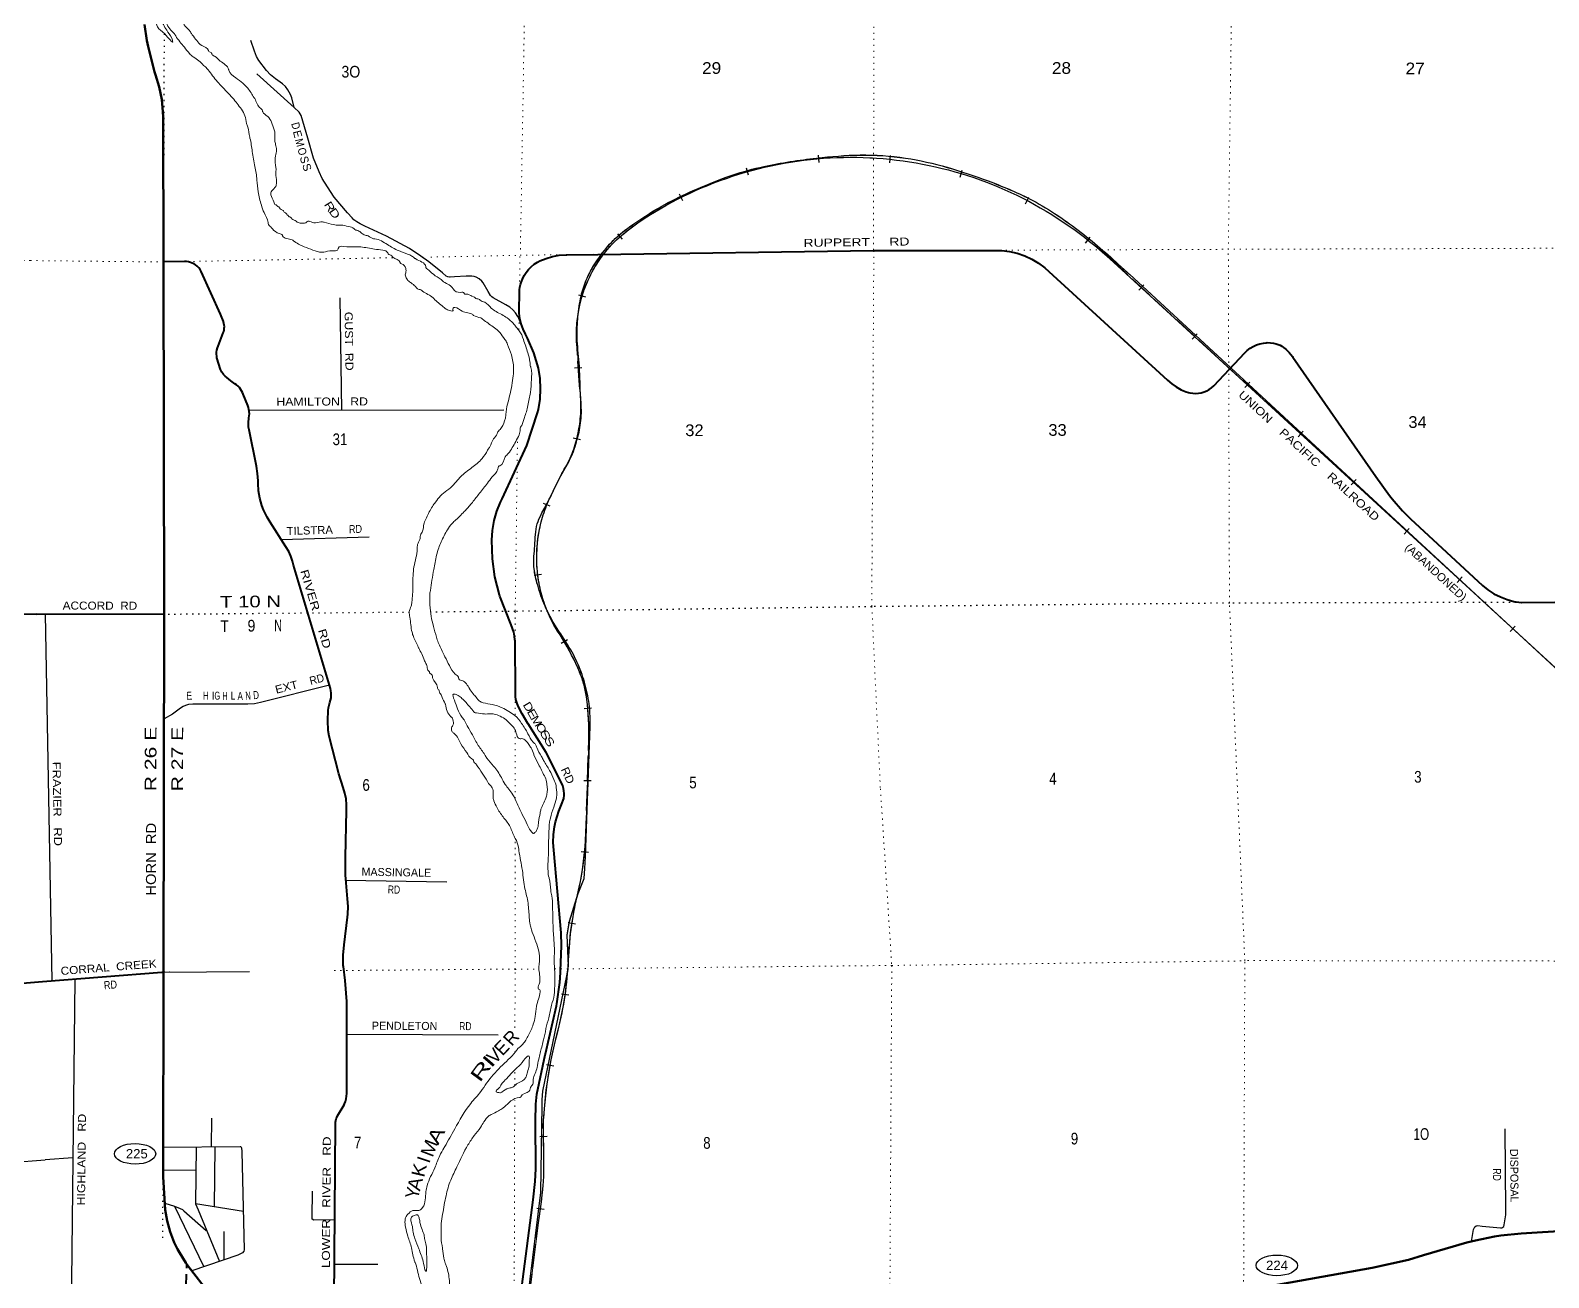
# Model space of a CAD drawing. Header units: feet. Extents: x 245918 to 509309, y -547785 to -360805.
# Drawn here: x 380087 to 402847, y -445756 to -427064 of the extents above; entities that cross this region are included whole.
import ezdxf
from ezdxf.enums import TextEntityAlignment as Align

# ---------------------------------------------------------------- set-up
doc = ezdxf.new("R2010")
doc.units = ezdxf.units.FT
doc.header["$LTSCALE"] = 60
for name, pattern in [('DOTTED', [1.5, 0.3, -1.2]), ('LONG_DASHED', [7.5, 6, -1.5]), ('MEDIUM_DASHED', [4.5, 3, -1.5])]:
    doc.linetypes.add(name, pattern=pattern)
for name, color, linetype, lineweight in [('17', 7, 'Continuous', 25), ('23', 7, 'Continuous', 70), ('26', 7, 'Continuous', 40), ('27', 7, 'Continuous', 13), ('29', 7, 'Continuous', 25), ('34', 7, 'Continuous', 25), ('39', 7, 'Continuous', 13), ('53', 7, 'DOTTED', 40), ('6', 7, 'DOTTED', 25), ('63', 7, 'Continuous', 25), ('7', 7, 'DOTTED', 13)]:
    doc.layers.add(name, color=color, linetype=linetype, lineweight=lineweight)
doc.layers.add('30', color=7, linetype='Continuous')
doc.layers.add('41', color=7, linetype='Continuous')

msp = doc.modelspace()

# ---------------------------------------------------------------- linework, layer by layer
at = {"layer": '17'}
for centre in [(381656.49, -443900.66), (398772.22, -445572.91)]:
    msp.add_ellipse(centre, major_axis=(-309.24, 1), ratio=0.500121, dxfattribs=at)
at = {"layer": '23'}
for points in [[(382081.78, -430535.43), (382076.68, -428357.62), (382075, -428287.56), (382056.84, -428098.26), (382019, -427911.9), (381961.88, -427730.52), (381947.63, -427685.54), (381851.34, -427305.52), (381831.62, -427214.5), (381797.77, -426975.62)], [(382084.31, -441176.5), (382084.35, -441150.27), (382092.14, -435817.96), (382081.78, -430535.43)], [(383101.94, -446422.35), (382453.06, -445585.68), (382416.27, -445534.27), (382321.21, -445380.29), (382305.81, -445355.34), (382293.16, -445330.29), (382241.96, -445228.94), (382180.22, -445070.59), (382135.37, -444906.65), (382107.9, -444738.93), (382076.42, -444245.95), (382084.25, -441200.27), (382084.31, -441176.5)], [(398024.47, -446000.59), (400202.27, -445609.61), (400744.24, -445490.38), (400973.15, -445421.71), (401620.25, -445229.74), (401748.22, -445199.69), (402033.36, -445138.61), (402131.26, -445123.04), (402435.9, -445092.27), (403158.16, -445049.04)]]:
    msp.add_lwpolyline(points, dxfattribs=at)
at = {"layer": '26'}
msp.add_line((382092.14, -435817.96), (380175.56, -435813.79), dxfattribs=at)
for points in [[(387539.23, -431678.7), (387508.99, -431619.08), (387473, -431543.16), (387445.13, -431463.89), (387425.71, -431382.15), (387415.42, -431304.84), (387419.97, -430952.5), (387424.81, -430912.84), (387433.77, -430873.9), (387443.55, -430844.33), (387463.69, -430790.79), (387489.32, -430739.65), (387520.15, -430691.47), (387555.85, -430646.78), (387596.02, -430606.07), (387640.23, -430569.77), (387687.99, -430538.3), (387722.58, -430519.66), (387817.12, -430481.32), (387915.16, -430453.06), (388015.6, -430435.21), (388117.37, -430427.96), (388126.91, -430427.83), (388595.33, -430421.44), (392728.03, -430365.09), (394541.08, -430362.38), (394647.89, -430364.61), (394765.18, -430378.81), (394880.35, -430405.21), (394992.13, -430443.49), (395099.29, -430493.25), (395200.66, -430553.94), (395295.14, -430624.9), (397133.45, -432305.42), (397196.44, -432360.33), (397264.82, -432408.37), (397337.85, -432448.99), (397414.72, -432481.75), (397445.55, -432492.32), (397468.19, -432497.32), (397510.87, -432503.2), (397553.93, -432504.59), (397596.9, -432501.47), (397639.31, -432493.88), (397680.69, -432481.9), (397720.6, -432465.65), (397758.59, -432445.32), (397794.24, -432421.14), (397827.17, -432393.36), (398290.27, -431896.95), (398329.73, -431860.64), (398372.76, -431828.65), (398418.9, -431801.34), (398467.65, -431779), (398518.46, -431761.88), (398570.78, -431750.17), (398612.74, -431744.83), (398629.65, -431744.03), (398675.1, -431745.14), (398720.19, -431751), (398764.42, -431761.54), (398807.3, -431776.65), (398823.38, -431784.28), (398848.35, -431796.13), (398873.38, -431815.92), (398906.1, -431841.78), (398958.73, -431893.19), (399005.7, -431949.82), (399013.01, -431959.82), (400257.24, -433748.45), (400461.95, -434034.24), (400479.9, -434059.29), (400501.06, -434084.24), (400654.97, -434265.67), (400774.09, -434384.1), (401853.61, -435381.62), (401937.14, -435448.92), (402027.26, -435507.13), (402122.96, -435555.6), (402223.2, -435593.8), (402326.89, -435621.31), (402432.89, -435637.83), (402438.86, -435638.43), (403439.97, -435628.11)], [(383370.89, -432809.45), (383369.19, -432777.62), (383364.17, -432746.14), (383355.89, -432715.36), (383344.44, -432685.62), (383276.41, -432516.44), (383266.34, -432491.39), (383254.07, -432466.44), (383253.1, -432464.47), (383237.67, -432440.08), (383219.78, -432417.44), (383199.62, -432396.79), (383177.41, -432378.37), (383153.4, -432362.37), (383091.22, -432318.3), (383030.54, -432266.74), (383005.59, -432245.55), (382981.4, -432220.5), (382971.86, -432208.88), (382958.67, -432188.86), (382947.65, -432167.58), (382938.91, -432145.26), (382883.05, -431970.24), (382879.79, -431948.42), (382877.94, -431916.99), (382879.37, -431885.54), (382884.09, -431854.41), (382892.04, -431823.94), (382903.13, -431794.48), (382977.4, -431597.93), (382985.54, -431575.43), (382991.28, -431552.21), (382994.56, -431528.51), (382995.35, -431504.6), (382993.64, -431480.74), (382989.44, -431457.19), (382982.8, -431434.21), (382980.16, -431426.99), (382938.63, -431318.23), (382648.68, -430678.87), (382631.78, -430650.44), (382611.39, -430623), (382611.25, -430622.85), (382588.21, -430597.82), (382563.24, -430579.04), (382541.18, -430565.22), (382513.94, -430551.9), (382485.46, -430541.5), (382456.04, -430534.14), (382426.01, -430529.89), (382395.71, -430528.8), (382081.78, -430535.43)], [(387269.11, -447311.79), (387621.75, -444588.04), (387655.52, -444317.67), (387662.24, -444124), (387659.06, -443412.07), (387664.91, -443154.02), (387680.17, -443008.74), (387804.83, -442415.81), (387808.01, -442403.9), (387972.65, -441684.81), (387978.62, -441654.44), (388022.89, -441333.22), (388026.34, -441308.21), (388027.44, -441283.22), (388049.52, -440782.56), (388044.11, -440587.31), (387933.25, -439350.08), (387924.25, -439233.85), (387927.44, -439117.32), (387942.8, -439001.76), (387960.19, -438924.08), (388010.68, -438764.98), (388030.52, -438715.97), (388040.69, -438690.87), (388049.78, -438665.97), (388082.68, -438575.84), (388086.13, -438564.41), (388088.89, -438538.13), (388089.51, -438499.98), (388086.13, -438461.96), (388078.8, -438424.51), (388067.6, -438388.03), (388052.64, -438352.93), (387820.29, -437887.65), (387547.23, -437458.55), (387542.86, -437451.92), (387458.93, -437308), (387406.63, -437203.11), (387394.21, -437178.2), (387384.64, -437153.11), (387378.06, -437135.85), (387366.44, -437092.14), (387359.46, -437047.46), (387357.19, -437002.29), (387357.55, -436985.49), (387352.15, -436207.74), (387351.84, -436199.9), (387346.03, -436141.46), (387334.15, -436083.95), (387316.32, -436027.99), (387292.74, -435974.21), (387123.49, -435545.53), (387117.32, -435525.43), (387051.05, -435256.2), (387013.27, -434981.51), (387004.42, -434704.39), (387014.71, -434557.21), (387040.32, -434411.91), (387080.98, -434270.09), (387136.24, -434133.29), (387159.18, -434086.38), (387528.73, -433283.48), (387691.39, -432795.11), (387702.59, -432746.45), (387727.01, -432592.29), (387735.19, -432436.43), (387727.03, -432280.56), (387702.62, -432126.41), (387632.65, -431898.27), (387539.23, -431678.7)], [(384640.75, -446102.55), (384661.98, -443447.97), (384661.98, -443447.79), (384663.05, -443423.73), (384666.64, -443399.92), (384672.69, -443376.61), (384681.14, -443354.07), (384691.91, -443332.53), (384790.3, -443164.75), (384795.95, -443152.85), (384810.45, -443115.86), (384821, -443077.56), (384827.49, -443038.36), (384829.84, -442998.71), (384829.08, -441615.8), (384804.53, -441302), (384779.42, -441090.85), (384778.36, -441076.61), (384775.72, -440923.52), (384789.09, -440771), (384842.79, -440354.84), (384847.77, -440306.93), (384851.12, -440192.16), (384842.45, -440077.67), (384816.29, -439779.97), (384812.27, -439724.39), (384809.83, -439453.11), (384825.93, -438754.58), (384827.16, -438671.56), (384819.48, -438582.73), (384802.55, -438495.19), (384776.56, -438409.9), (384709.47, -438208.33), (384565.03, -437642.44), (384552.65, -437554.42), (384544.23, -437404.76), (384551.49, -437255.04), (384555.64, -437216.01), (384564.31, -437174.71), (384577.25, -437134.54), (384587.6, -437100.64), (384594.38, -437065.73), (384597.47, -437030.31), (384596.84, -436994.77), (384592.5, -436959.48), (384584.49, -436924.84), (384032.62, -435078.21), (384018.9, -435021.35), (383993.02, -434945.08), (383959.3, -434871.94), (383918.13, -434802.72), (383682.99, -434435.85), (383634.34, -434357.83), (383579.56, -434248.87), (383554.85, -434182.34), (383525.18, -434075.08), (383506.88, -433965.3), (383500.16, -433854.21), (383500.42, -433816.43), (383493.42, -433705.79), (383474.89, -433596.49), (383365.13, -433050.98), (383357.82, -433011.85), (383354.42, -432970.59), (383355.36, -432929.21), (383360.62, -432888.16), (383364.3, -432872.77), (383369.25, -432841.28), (383370.89, -432809.45)], [(376785.57, -435803.44), (380175.56, -435813.79)], [(380266.45, -441319.6), (382055.34, -441177.26), (382084.31, -441176.5)], [(370949.38, -443985.53), (370949.31, -443980.44), (370951.88, -443952.26), (370957.39, -443924.5), (370965.76, -443897.48), (370976.92, -443871.48), (371899.39, -442059.7), (371945.05, -441991.32), (371998.93, -441926.33), (372059.3, -441867.33), (372125.5, -441814.97), (372196.82, -441769.81), (372272.47, -441732.35), (372351.62, -441703.01), (372433.4, -441682.1), (372516.92, -441669.86), (372601.26, -441666.41), (376767.95, -441605.47), (380266.45, -441319.6)]]:
    msp.add_lwpolyline(points, dxfattribs=at)
at = {"layer": '29'}
for p, q in [((384043.91, -428219.98), (383482.87, -427714.76)), ((384724.32, -431072.55), (384751.23, -432755.68)), ((383372.47, -432758.41), (387183.09, -432750.86)), ((385167.52, -434659.5), (383852.78, -434700.76)), ((380307.89, -435814.08), (380409.9, -441308.19)), ((384812.93, -439798.25), (386328.4, -439822.91)), ((380752.51, -441280.92), (380695.73, -446546.79)), ((382084.31, -441176.5), (383370.97, -441166.71)), ((384829.35, -442108.13), (387100.26, -442119.77)), ((382802.07, -443364.88), (382796.88, -443793.6)), ((382850.89, -443793.08), (382842.66, -444694.25)), ((380723.61, -443961.46), (380310.5, -443988.41)), ((382076.69, -444141.98), (382570.26, -444147.7)), ((382101.64, -444640.89), (382245.49, -444686.4)), ((382245.49, -444686.4), (382686.8, -445595.25)), ((383279.73, -444762.48), (382564.84, -444650.87)), ((382987.64, -445066.34), (382986.39, -445493.39)), ((384645.13, -445555.18), (385297.29, -445556.58))]:
    msp.add_line(p, q, dxfattribs=at)
for points in [[(384043.91, -428219.98), (384004.17, -428074.95), (383985.46, -428023.49), (383948.06, -427953.33), (383909.49, -427906.54), (383866.24, -427864.45), (383761.05, -427791.94), (383685.07, -427728.78), (383625.46, -427667.98), (383510.91, -427515.95), (383478.17, -427457.47), (383445.46, -427377.95), (383391.69, -427214.23)], [(387443.87, -431468.95), (387410.18, -431384.52), (387396.15, -431354.11), (387361.09, -431297.98), (387321.36, -431251.21), (387272.26, -431210.27), (387213.82, -431176.36), (387026.81, -431073.45), (387005.76, -431058.24), (386985.89, -431036.02), (386947.33, -430979.89), (386872.52, -430845.4), (386853.82, -430820.85), (386814.07, -430789.26), (386769.66, -430764.71), (386739.27, -430754.18), (386705.38, -430748.33), (386620.05, -430746), (386447.06, -430760.03), (386381.6, -430764.7), (386367.58, -430764.7), (386344.2, -430760.03), (386318.49, -430745.99), (386264.72, -430699.22), (386059, -430530.82), (385942.12, -430446.61), (385769.13, -430334.35), (385423.15, -430147.24), (385100.55, -429997.55), (385032.75, -429962.45), (384978.99, -429932.04), (384936.91, -429901.64), (384911.19, -429875.91), (384838.73, -429796.4), (384642.37, -429562.51), (384497.42, -429340.3), (384462.36, -429281.83), (384417.95, -429183.61), (384333.79, -428977.79), (384244.96, -428678.41), (384146.77, -428341.6), (384116.38, -428292.47), (384043.91, -428219.98)], [(384569.54, -436874.8), (383534.87, -437136.2), (383448.02, -437155.82), (383345.12, -437164.41), (382520.45, -437164.11), (382459.33, -437168.03), (382413.82, -437180.68), (382378.62, -437195.19), (382336.32, -437222.77), (382216.05, -437309.45), (382092.74, -437379.79)], [(401689.1, -445213.57), (401722.48, -445033.07), (401742.01, -444994.58), (401762.71, -444980.08), (401787.3, -444975.62), (401851.67, -444986.2), (402124.8, -445010.15), (402145.75, -445009.08), (402162.31, -445000.8), (402172.66, -444988.37), (402181.88, -444964.88), (402204.53, -444816.35), (402206.86, -444748.04), (402196.87, -443524.24)], [(382077.57, -443800.43), (383230.16, -443789.48), (383242.11, -443792.89), (383251.95, -443810.11), (383257.38, -443867.03), (383294.13, -445339.62), (383288.82, -445359.79), (383269.15, -445381.93), (383237.2, -445401.6), (383199.3, -445420.99), (382507.71, -445656.14)], [(382574.05, -443795.71), (382564.84, -444650.87), (382602.28, -444742.26), (382920.06, -445515.94)], [(376756.9, -444264.96), (379272.19, -444069.21), (380310.5, -443988.41)], [(384650.44, -444891.41), (384334.18, -444892.42), (384311.49, -444877.67), (384309.58, -444854.81), (384313.95, -444461.97)], [(382245.49, -444686.4), (382331.57, -444717.56), (382367.81, -444737.44), (382386.51, -444752.65), (382724.31, -445047.35)]]:
    msp.add_lwpolyline(points, dxfattribs=at)
msp.add_arc((383914.97, -433421.17), 3596.42, 54.72018, 55.36463, dxfattribs=at)
at = {"layer": '34', "lineweight": 13}
for p, q in [((388410.89, -439207.27), (388460.14, -437698.95)), ((387785.99, -443971.41), (387777.01, -443489.7)), ((387450.31, -446952.21), (387705.91, -444932.7))]:
    msp.add_line(p, q, dxfattribs=at)
for points in [[(396041.18, -430290.62), (396270.84, -430485.91), (401785.28, -435549.69), (407660.39, -440944.67), (408209.11, -441448.55)], [(388319.65, -432382.01), (388282.95, -431822.9), (388279.43, -431764.96)]]:
    msp.add_lwpolyline(points, dxfattribs=at)
at = {"layer": '34'}
for points in [[(396562.32, -430719.38), (398083.03, -432123.26), (401881.65, -435632.05), (403459.81, -437092.81), (410105.72, -443207.13), (410647.07, -443692.36), (410826.96, -443830.7), (411120.78, -444034.65), (411369.2, -444185.44), (412023.77, -444593.23)], [(396562.4, -430718.69), (398083.1, -432122.6), (401881.7, -435631.45), (403459.84, -437092.24), (410105.71, -443206.69), (410647.06, -443691.93), (410826.95, -443830.27), (411120.77, -444034.22), (411369.18, -444185.02), (412023.74, -444592.83)], [(387412.75, -447118.58), (387738.52, -444479.42), (387759.42, -443180.19), (387758.45, -443092.77), (387768.2, -442961.2), (388127.93, -441232.5), (388152.53, -441087.39), (388138.21, -440742.46), (388135.31, -440622.09), (388170.5, -440416.52), (388296.88, -439998.04), (388387.84, -439775.1), (388400.26, -439624.26), (388410.01, -439445.37), (388479.56, -437498.6)], [(387412.85, -447116.96), (387738.62, -444477.89), (387759.53, -443178.71), (387758.55, -443091.29), (387768.31, -442959.72), (388128.03, -441231.09), (388152.64, -441085.99), (388138.32, -440741.07), (388135.42, -440620.7), (388170.61, -440415.14), (388296.99, -439996.67), (388387.94, -439773.75), (388400.37, -439622.91), (388410.12, -439444.04), (388479.67, -437497.33)]]:
    msp.add_lwpolyline(points, dxfattribs=at)
at = {"layer": '34', "lineweight": 13}
for centre, radius, start, end in [((392390.56, -434665.64), 5698.05, 50.15759, 123.37073), ((390866.71, -432363.39), 2937.18, 123.24857, 134.66234), ((390258.07, -431621.74), 1983.82, 137.21709, 184.13982), ((386297.65, -432682.65), 2044.23, 335.23307, 8.45723), ((395067.17, -437498.14), 7966.71, 150.20123, 154.71056), ((389800.41, -434963.3), 2122.26, 155.84397, 209.48766), ((384655.27, -438252.05), 3988.9, 23.17626, 34.23462), ((386976.49, -437255.51), 1462.81, 8.02463, 23.07575), ((384087.87, -437611.52), 4373.14, 358.85446, 7.36), ((383372.14, -438871.8), 5049.9, 347.64857, 356.19097), ((393267.45, -441197.85), 5116.29, 165.90648, 177.79922), ((382585.07, -440709.43), 5577.51, 346.14409, 356.99954), ((394328.28, -443762.72), 6556.96, 164.81429, 177.61357), ((348627.88, -444014.34), 39158.13, 359.69535, 0.06282), ((379770.75, -443684.11), 8032.78, 352.03949, 356.15661), ((398341.55, -446441.86), 10742.17, 171.18985, 171.92384)]:
    msp.add_arc(centre, radius, start, end, dxfattribs=at)
at = {"layer": '34'}
for points in [[(388479.56, -437498.6), (388471.37, -437241.84), (388415.28, -436911.93), (388313.58, -436605.17), (388166.05, -436311.52), (387959.67, -435991.15), (387784.9, -435649.96), (387681.15, -435341.24), (387635.25, -435101.42), (387647.82, -434789.97), (387686.03, -434459.86), (387815.89, -434185.82), (387944.18, -433929.88), (388072.53, -433675.95), (388212.61, -433409.7), (388303.94, -433118.49), (388345.36, -432838.49), (388333.58, -432515.56), (388313.2, -432046.43), (388283.03, -431665.58), (388295.65, -431356.13), (388342.37, -431045.89), (388420.91, -430807.17), (388530.21, -430595.84), (388691.18, -430363.22), (388914.37, -430131.16), (389267.4, -429873.97), (389595.76, -429675.58), (390024.2, -429466.82), (390608.62, -429234.34), (391083.12, -429104.82), (391872.81, -428979.97), (392525.89, -428932.59), (393205.3, -428978.96), (393830.72, -429116.92), (394443.7, -429321.43), (395066.23, -429589.95), (395795.97, -430060.74), (396439.24, -430607.82), (396562.37, -430721.39)], [(388479.67, -437497.33), (388471.48, -437240.58), (388415.39, -436910.67), (388313.69, -436603.91), (388166.16, -436310.27), (387959.78, -435989.89), (387785.02, -435648.71), (387681.27, -435339.99), (387635.37, -435100.18), (387647.94, -434788.74), (387686.15, -434458.65), (387816.01, -434184.62), (387944.3, -433928.69), (388072.65, -433674.77), (388212.73, -433408.54), (388304.06, -433117.34), (388345.48, -432837.35), (388333.7, -432514.43), (388313.32, -432045.32), (388283.15, -431664.48), (388295.77, -431355.04), (388342.49, -431044.81), (388421.03, -430806.1), (388530.33, -430594.78), (388691.31, -430362.17), (388914.49, -430130.13), (389267.52, -429872.97), (389595.88, -429674.6), (390024.32, -429465.87), (390608.73, -429233.42), (391083.23, -429103.93), (391872.91, -428979.11), (392526, -428931.77), (393205.4, -428978.17), (393830.82, -429116.15), (394443.79, -429320.68), (395066.32, -429589.23), (395796.06, -430060.04), (396439.32, -430607.13), (396562.45, -430720.7)]]:
    msp.add_spline(points, degree=3, dxfattribs=at)
at = {"layer": '39'}
for points in [[(385112.73, -422535.87), (385034.61, -422574.25), (384938.55, -422642.81), (384926.53, -422648.86), (384790.4, -422735.62), (384626.43, -422884.69), (384542.39, -422949.2), (384416.27, -423027.88), (384256.17, -423140.8), (384156.12, -423217.4), (384104.06, -423247.68), (383951.95, -423350.54), (383845.95, -423443.22), (383785.89, -423481.56), (383661.85, -423578.31), (383629.89, -423616.55), (383607.85, -423626.66), (383457.91, -423771.68), (383441.91, -423785.78), (383283.92, -423926.8), (383131.99, -424077.84), (382972.11, -424242.97), (382920.14, -424295.33), (382918.2, -424313.41), (382892.22, -424341.6), (382846.4, -424426.06), (382734.82, -424631.2), (382693.04, -424723.68), (382623.22, -424828.3), (382553.26, -424896.77), (382517.4, -424965.15), (382461.87, -425129.95), (382436.12, -425216.36), (382372.48, -425361.12), (382370.52, -425373.17), (382308.93, -425529.97), (382267.08, -425604.38), (382183.1, -425680.93), (382139.25, -425757.36), (382125.49, -425831.68), (382098.05, -425994.4), (382062.3, -426088.88), (382000.51, -426193.47), (381938.59, -426265.93), (381916.75, -426324.22), (381918.8, -426338.27), (381927.36, -426470.76), (381922.06, -426653.48), (381922.14, -426671.54), (381948.89, -426836.1), (381971.44, -426956.49), (381993.75, -427012.64), (382100.53, -427118.73), (382221.41, -427234.81), (382205.14, -427182.65), (382130.41, -427062.42), (382081.9, -426976.23), (382057.54, -426908.05), (382055.41, -426875.92), (382085.6, -426895.92), (382136.1, -426978.08), (382194.62, -427062.22), (382255.11, -427130.29), (382265.21, -427148.34), (382396.32, -427314.58), (382470.96, -427410.72), (382529.36, -427460.74), (382611.87, -427518.71), (382684.4, -427588.75), (382734.76, -427634.77), (382801.32, -427720.91), (382948.53, -427897.13), (383117.83, -428077.32), (383250.96, -428247.57), (383303.51, -428343.78), (383328.07, -428460.15), (383348.35, -428514.3), (383375.04, -428664.79), (383379.11, -428680.84), (383414.02, -428879.49), (383453.06, -429106.25), (383483.96, -429306.92), (383500.72, -429485.56), (383549.67, -429682.16), (383590.25, -429794.47), (383651.05, -429942.86), (383653.13, -429962.93), (383689.44, -430008.99), (383715.65, -430039.03), (383818.28, -430108.98), (383862.52, -430130.93), (383866.57, -430140.96), (384011.31, -430204.76), (384047.54, -430228.75), (384128.01, -430278.7), (384258.66, -430332.5), (384387.29, -430380.29)], [(382288.07, -426078.08), (382266.54, -426126.5), (382243.82, -426247.22), (382199.64, -426424.39), (382180.67, -426520.99), (382187.35, -426579.15), (382223.95, -426620.95), (382283.4, -426730.79), (382301.85, -426764.74), (382331, -426856.82), (382355.6, -426902.76), (382370.06, -426938.76), (382425.18, -427020.52), (382471.87, -427066.23), (382500.47, -427110.12), (382514.76, -427132.06), (382579.94, -427215.73), (382657.09, -427293.26), (382756.26, -427364.54), (382762.46, -427380.54), (382802.88, -427404.22), (382807.05, -427418.24), (382845.55, -427449.98), (382932.69, -427523.39), (383058.59, -427650.62), (383060.73, -427662.64), (383166.38, -427776.03), (383271.69, -427857.28), (383383.49, -427980.65), (383428.47, -428054.49), (383438.67, -428068.44), (383522.66, -428218.19), (383567.43, -428271.94), (383569.57, -428283.97), (383644.63, -428353.49), (383701.82, -428441.27), (383741.23, -428553.32), (383753.97, -428615.44), (383751.06, -428713.87), (383763.83, -428778), (383776.74, -428854.18), (383763.73, -428946.68), (383759.23, -429081.28), (383769.89, -429137.4), (383764.69, -429209.74), (383778.1, -429330.1), (383776.29, -429348.19), (383764.86, -429402.53), (383705.4, -429469.41), (383691.64, -429495.65), (383692, -429527.78), (383737.38, -429635.76), (383763.95, -429677.66), (383776.04, -429681.54), (383786.28, -429699.51), (383796.34, -429701.42), (383847.08, -429751.1), (383883.43, -429770.81), (383891.65, -429786.79), (383930.12, -429816.52), (383936.32, -429832.52), (383952.45, -429838.38), (383964.72, -429858.34), (383976.76, -429858.21), (384007.2, -429888.02), (384073.86, -429925.49), (384086.04, -429937.42), (384148.44, -429952.85), (384232.56, -429935.92), (384236.51, -429929.85), (384278.63, -429927.41), (384335.05, -429946.91), (384441.31, -429935.78), (384493.55, -429939.26), (384632.46, -429976), (384714.85, -429983.18), (384740.94, -429982.91), (384857.59, -430003.81), (384940.27, -430037.11), (384966.61, -430058.92), (384982.69, -430060.76), (385037.22, -430090.33), (385091.84, -430127.93), (385152.26, -430145.38), (385231.01, -430186.74), (385251.1, -430188.54), (385438.75, -430274.98), (385606.38, -430365.63), (385741.44, -430416.46), (385804, -430445.95), (385852.58, -430481.6), (385864.71, -430489.5), (386014.57, -430606.45), (386016.74, -430620.48), (386041.09, -430644.33), (386128.25, -430719.75), (386243.54, -430796.88)], [(384387.29, -430380.29), (384457.57, -430390.12), (384577.9, -430369.67), (384702.19, -430337.17), (384702.17, -430331.16), (384832.52, -430306.67), (385043.25, -430310.04), (385246.07, -430343.55), (385370.55, -430357.23), (385444.96, -430397.15), (385451.04, -430411.19), (385503.33, -430441.15), (385519.47, -430461.17), (385632.19, -430545.15), (385634.23, -430555.18), (385650.32, -430563.16), (385714.81, -430631.23), (385713.06, -430697.49), (385707.16, -430727.63), (385731.49, -430789.79), (385747.63, -430811.83), (385795.95, -430849.82), (385856.35, -430899.84), (385890.61, -430935.87), (385940.85, -430953.79), (385967.02, -430971.77), (386123.95, -431073.69), (386134.03, -431083.69), (386277, -431207.75), (386323.3, -431243.74), (386391.63, -431269.64), (386423.74, -431269.53), (386421.67, -431255.49), (386425.57, -431225.36), (386447.61, -431217.26), (386562.22, -431273.13), (386718.96, -431324.85), (386731.05, -431334.86), (386839.57, -431374.68), (386891.89, -431410.66), (387042.84, -431520.62), (387123.39, -431590.64), (387198.06, -431694.82), (387208.13, -431706.84), (387240.49, -431770.99), (387297.31, -431927.41), (387330.21, -432128.08), (387324.64, -432242.53), (387275.58, -432523.75), (387240.02, -432664.39), (387214.55, -432821.07), (387210.7, -432863.25), (387194.84, -432913.48), (387129.15, -433046.18), (387087.21, -433096.51), (387083.26, -433112.58), (387029.36, -433187.03), (386975.65, -433305.64), (386945.71, -433347.89), (386941.73, -433355.93), (386857.95, -433480.66), (386705.97, -433617.63), (386533.94, -433756.69), (386485.99, -433811.04), (386434.05, -433871.43), (386332.06, -433962.08), (386234.04, -434040.68), (386160.16, -434133.24), (386114.25, -434197.63), (386024.62, -434368.56), (385988.83, -434448.96), (385959.26, -434585.58), (385929.41, -434647.91), (385929.46, -434659.95), (385923.57, -434694.09), (385891.77, -434770.48), (385886, -434834.75), (385836.91, -435105.92), (385823.37, -435234.45), (385821.99, -435391.05), (385804.89, -435634.03), (385795.09, -435692.27), (385767.34, -435778.68), (385775.67, -435858.97), (385808.68, -436083.71), (385829, -436147.9), (385901.87, -436306.28), (385909.97, -436324.32), (385954.45, -436406.5), (385997, -436510.77), (386023.32, -436568.9), (386041.64, -436635.1), (386057.82, -436667.17), (386069.9, -436675.17), (386071.97, -436693.23), (386092.1, -436709.23), (386116.36, -436755.33)], [(386243.54, -430796.88), (386263.86, -430818.77), (386415.58, -430923.65), (386423.8, -430939.62), (386538.79, -430990.66), (386587.05, -430998.2), (386591.18, -431008.2), (386643.5, -431019.71), (386728.24, -431059), (386746.37, -431064.84), (386764.61, -431080.72), (386821.02, -431098.21), (386829.16, -431108.17), (386899.77, -431139.58), (386995.08, -431224.95), (387069.94, -431278.41), (387233.61, -431373.13), (387322.82, -431452.54), (387371.69, -431514.29), (387416.43, -431566.05), (387478.14, -431697.95), (387544.62, -431898.08), (387576.22, -432030.29), (387585.06, -432102.5), (387589.21, -432114.5), (387602.18, -432196.7), (387597.28, -432297.16), (387583.4, -432490.07), (387543.44, -432685.28), (387522.46, -432781.87), (387493.28, -432864.51), (387452.46, -432983.41), (387436.7, -433009.67), (387425.49, -433084.09), (387413.9, -433124.37), (387362.86, -433225.29), (387250.45, -433403.16), (387206.87, -433455.81), (387122.06, -433589.21), (387116.07, -433591.28), (387094.51, -433637.69), (387007.51, -433755.06)], [(387007.51, -433755.06), (386938.33, -433850.14), (386819.6, -434001.96), (386712.74, -434137.6), (386607.71, -434257.15), (386466.79, -434399.16), (386409.2, -434453.97), (386339.99, -434547.05), (386245.72, -434730.75), (386208.58, -434819.49), (386175.69, -434928.26), (386133.97, -435145.57), (386107.67, -435304.47), (386083.29, -435457.33), (386074.12, -435533.73), (386075.07, -435618.06), (386075.18, -435628.11), (386089.26, -435808.69), (386119.01, -435954.97), (386163.01, -436119.18), (386185.99, -436199.27), (386221.02, -436279.23), (386301.23, -436451.1), (386368.98, -436584.95), (386456.7, -436710.56), (386503.39, -436756.27), (386511.74, -436784.29), (386570.27, -436813.82), (386610.73, -436841.51), (386659.71, -436913.3), (386665.84, -436923.27), (386725.01, -437009.02), (386769.74, -437058.76), (386820.57, -437116.47), (386875.03, -437140.01), (387011.85, -437168.74), (387160.9, -437215.4), (387259.88, -437270.61), (387348.88, -437331.96), (387450.57, -437449.39), (387545.77, -437604.22), (387623.66, -437731.87), (387660.43, -437768.64), (387677.74, -437809.75), (387749.14, -437946.05), (387781.59, -438006.62), (387869.97, -438153.94), (387935.76, -438291.82), (387966.9, -438383.87), (387971.32, -438419.97), (387978.11, -438488.17), (387973.02, -438570.56), (387932.38, -438705.5), (387882.04, -438868.68), (387866.8, -438941.12), (387861.7, -439023.5), (387855.77, -439210.3), (387853.63, -439376.99), (387845.63, -439557.8), (387846.76, -439658.19), (387862.02, -439764.45), (387864.08, -439770.46), (387888.2, -439950.93), (387903.2, -440035.12), (387914.95, -440187.61), (387919.15, -440382.34), (387929.94, -440627.21), (387942.36, -440839.93), (387940.7, -441048.77), (387950.65, -441219.35), (387946.53, -441388.06), (387939.95, -441516.65), (387899.48, -441674.71), (387858.38, -441860.77), (387815.38, -442021.13), (387811.05, -442055.75), (387795.91, -442131.47), (387776.44, -442209.35), (387752.64, -442302.38), (387706.94, -442481.67), (387683.41, -442605.26), (387653.12, -442696.12), (387624.73, -442786.72), (387622.83, -442847.56), (387592.54, -442890.83), (387562.81, -442960.23), (387439.33, -443045.83), (387437.41, -443053.88), (387421.4, -443058.06), (387188.17, -443201), (387170.27, -443215.25), (387104.52, -443258.08), (386992.75, -443313.44), (386966.81, -443327.76), (386885.58, -443420.96), (386834.32, -443503.82), (386741.36, -443625.25)], [(386116.36, -436755.33), (386118.45, -436775.41), (386191.23, -436909.69), (386193.33, -436931.76), (386209.44, -436947.78), (386219.61, -436981.88), (386251.93, -437033.98), (386258.06, -437062.07), (386306.59, -437156.28), (386308.63, -437164.29), (386391.65, -437350.75), (386399.69, -437356.75), (386428.11, -437438.98), (386422.25, -437477.14), (386404.28, -437501.28), (386402.48, -437553.49), (386426.72, -437591.55), (386444.83, -437605.55), (386539.75, -437757.84), (386628.56, -437888.06), (386703.18, -437980.19), (386729.35, -438000.19), (386733.47, -438028.28), (386759.65, -438052.29), (386775.78, -438072.32), (386939.32, -438320.76), (386963.56, -438360.84), (387001.84, -438400.88), (387024.21, -438475.1), (387024.56, -438565.43), (387036.79, -438611.56), (387079.31, -438707.8), (387174.2, -438852.06), (387269.03, -438982.27), (387337.89, -439140.66), (387372.26, -439206.81), (387408.91, -439339.19), (387410.97, -439355.25), (387462.32, -439654.22), (387501.55, -439931.14), (387526.03, -440033.45), (387559.02, -440256.2), (387577.92, -440466.93), (387598.29, -440545.16), (387699.74, -440827.92), (387720.37, -440968.39), (387711.03, -441143.07), (387713.87, -441355.86), (387706.15, -441432.16), (387724.25, -441444.16), (387728.33, -441460.21), (387728.39, -441474.26), (387673.04, -441687.23), (387655.61, -441843.86), (387625.96, -441958.39), (387594.19, -442044.8), (387512.51, -442195.62), (387468.61, -442257.98), (387396.64, -442324.45), (387358.69, -442370.74), (387136.85, -442598.26), (386927.11, -442841.8), (386839.31, -442966.54), (386687.52, -443145.67), (386448.23, -443527.82), (386298.78, -443791.25), (386284.82, -443815.39), (386223.06, -443927.99), (386149.54, -444110.9), (386034.21, -444376.25), (386016.51, -444466.64), (385967.29, -444705.67), (385909.27, -444750.02), (385820.98, -444750.29), (385746.96, -444806.72), (385715.02, -444848.98), (385703.18, -444901.21), (385711.6, -444999.55), (385744.24, -445133.95), (385801.13, -445310.43), (385850.11, -445517.05), (385854.16, -445527.08), (385919.33, -445767.78), (386020.69, -446028.44), (386045.06, -446098.63), (386057.76, -446267.22), (386078.36, -446424.53)], [(387626.7, -439101.64), (387552.08, -439007.51), (387535.86, -438967.41), (387465.06, -438823.08), (387384.12, -438652.67), (387319.37, -438518.36), (387258.83, -438434.23), (387206.38, -438364.13), (387147.78, -438261.91), (387030.71, -438089.62), (386929.9, -437969.46), (386899.61, -437921.37), (386800.71, -437779.14), (386713.79, -437620.8), (386641.06, -437496.55), (386634.99, -437484.52), (386596.56, -437408.36), (386562.26, -437362.29), (386489.5, -437232), (386442.82, -437099.65), (386432.44, -437011.35), (386456.54, -437013.28), (386500.75, -437031.21), (386557.11, -437075.21), (386674.01, -437203.34), (386734.5, -437275.43), (386752.63, -437291.44), (386774.71, -437293.38), (386895.18, -437309.07), (386983.47, -437306.8), (386993.49, -437306.77), (387057.74, -437314.61), (387154.23, -437356.47), (387240.75, -437414.43), (387281.06, -437458.47), (387329.42, -437508.52), (387365.8, -437574.66), (387398.26, -437664.9), (387428.43, -437680.87), (387454.51, -437678.79), (387484.66, -437688.73), (387541.04, -437738.75), (387559.22, -437768.81), (387593.52, -437816.89), (387632.01, -437909.12), (387636.08, -437921.15), (387704.87, -438063.48), (387791.84, -438235.87), (387826.3, -438324.11), (387830.51, -438374.28), (387836.76, -438430.47), (387831.03, -438504.77), (387813.24, -438573.08), (387775.46, -438661.53), (387741.64, -438733.9), (387727.82, -438794.17), (387706.29, -438930.75), (387692.56, -439009.1), (387674.69, -439057.33)], [(387675.52, -439056.89), (387668.03, -439067.81), (387653.02, -439083.77), (387645.5, -439088.82), (387637.99, -439095.55), (387632.15, -439099.75), (387627.13, -439100.61)], [(387123.06, -442904.28), (387147.86, -442858.62), (387205.8, -442794.21), (387313.69, -442675.43), (387433.64, -442560.64), (387533.5, -442443.91), (387551.51, -442429.8), (387563.98, -442538.16), (387564.16, -442582.33), (387538.44, -442676.76), (387518.65, -442745.08), (387488.71, -442787.33), (387376.6, -442853.91), (387318.6, -442900.26), (387266.48, -442916.48), (387258.47, -442918.51), (387153.65, -442975.97)], [(387154.45, -442975.73), (387135.24, -442987.53), (387109.26, -442981.77), (387090, -442981), (387071.54, -442970.19), (387073.97, -442947.58), (387087.32, -442936.64), (387099.84, -442926.54), (387110.68, -442914.79), (387119.02, -442906.38), (387123.06, -442904.28)], [(386741.36, -443625.25), (386646.61, -443766.77), (386481.74, -444097.77), (386387.63, -444295.51), (386318, -444529.15), (386266.89, -444802.76), (386246.41, -444943.52), (386245.51, -445041.92), (386244.81, -445158.38), (386264.61, -445312.8), (386266.75, -445324.82), (386286.38, -445463.16), (386305.3, -445539.27), (386323.9, -445587.28), (386368.45, -445799.66), (386383.5, -446066.56), (386433.28, -446387.32), (386469.23, -446549.6), (386470.62, -446674.08), (386461.78, -446957.29), (386461.62, -447121.93), (386483.75, -447304.42), (386542.66, -447544.78), (386582.5, -447696.96), (386611.49, -447774.98), (386617.64, -447786.96), (386728.11, -447972.57), (386789.11, -448042.22), (386827.37, -448207.28)], [(386001.53, -445641.12), (385974.51, -445514.67), (385909.54, -445322.15), (385852.75, -445171.76), (385824.27, -445073.49), (385813.91, -444991.21), (385791.39, -444876.84), (385801.31, -444848.71), (385817.31, -444836.62), (385845.35, -444822.48), (385889.47, -444816.32), (385899.54, -444824.32), (385917.77, -444870.44), (385940.31, -444986.81), (385976.79, -445079.04), (385995.15, -445153.26), (385997.23, -445171.33), (386015.59, -445249.55), (386026.03, -445349.9), (386028.82, -445548.64), (386027.25, -445658.99)], [(386001.53, -445641.12), (386005.1, -445648.19), (386010.98, -445654.03), (386017.7, -445659.03), (386027.25, -445658.99)]]:
    msp.add_spline(points, degree=3, dxfattribs=at)
at = {"layer": '53', "linetype": 'MEDIUM_DASHED'}
msp.add_line((382409.13, -446422.38), (382432.11, -445556.41), dxfattribs=at)
at = {"layer": '6'}
for p, q in [((382091.22, -427115.36), (382079.91, -430537.2)), ((382079.91, -430537.2), (382096.83, -435817.48)), ((382092.14, -435817.96), (380175.56, -435813.79)), ((382096.21, -435816.36), (382084.31, -441176.5)), ((385772.28, -435785.87), (382092.14, -435817.96)), ((387354.89, -435772.1), (386089.59, -435783.11)), ((392701.29, -435702.83), (387357.14, -435772.05)), ((398063.31, -435647.9), (392700.14, -435700.51)), ((402360.17, -435637.16), (398061.08, -435647.96))]:
    msp.add_line(p, q, dxfattribs=at)
for points in [[(348491.82, -435986.1), (350300.62, -435971.91), (355590.35, -435935.94), (360884.09, -435899.89), (366200.2, -435881.53), (371486.62, -435885.8), (376785.57, -435803.44), (380175.56, -435813.79)], [(382073.68, -445160.87), (382077.77, -443558.4), (382079.7, -442804.56), (382080.64, -442435.41), (382083.86, -441178.4)]]:
    msp.add_lwpolyline(points, dxfattribs=at)
at = {"layer": '63'}
for p, q in [((391910.19, -429044.4), (391901.14, -428934.16)), ((392970.34, -429051.13), (392982.36, -428941.18)), ((390853.76, -429234.52), (390823.42, -429128.15)), ((394023.11, -429265.17), (394054.55, -429159.12)), ((389866.19, -429620.1), (389816.27, -429521.39)), ((395005.8, -429663.37), (395056.56, -429565.09)), ((388965.18, -430195.64), (388892.05, -430112.66)), ((395904.28, -430251.38), (395972.67, -430164.45)), ((388413.28, -431062.26), (388307.1, -431031.28)), ((396705.21, -430957.42), (396780.03, -430875.95)), ((397503.2, -431693.74), (397578.02, -431612.27)), ((388356.04, -432119.59), (388245.67, -432126.83)), ((398294.72, -432417.02), (398369.53, -432335.55)), ((399092.71, -433153.34), (399167.52, -433071.87)), ((388332.65, -433202.05), (388225.4, -433174.98)), ((399884.22, -433876.63), (399959.04, -433795.16)), ((387879.94, -434194.21), (387777.43, -434152.67)), ((400682.21, -434612.94), (400757.02, -434531.47)), ((387750.27, -435219.48), (387640.46, -435232.76)), ((401473.73, -435336.23), (401548.54, -435254.76)), ((402271.71, -436072.55), (402346.53, -435991.08)), ((388136.6, -436197.57), (388041.75, -436254.48)), ((388499.69, -437220.5), (388389.51, -437230.3)), ((388493.65, -438312.16), (388383.09, -438308.55)), ((388452.15, -439386.86), (388342.04, -439376.34)), ((388258.92, -440458.05), (388149.64, -440440.97)), ((388159.14, -441525.02), (388049.78, -441508.46)), ((387931.82, -442588.27), (387823.09, -442567.95)), ((387835.99, -443643.1), (387725.4, -443645.16)), ((387788.43, -444734.42), (387678.8, -444719.72))]:
    msp.add_line(p, q, dxfattribs=at)
at = {"layer": '63', "linetype": 'LONG_DASHED'}
for points in [[(388339.77, -432745.71), (388340.67, -432710.12), (388340.72, -432674.38), (388340.34, -432638.65), (388339.22, -432603.03), (388337.65, -432567.43), (388335.16, -432531.86), (388332.21, -432496.29), (388328.72, -432460.93), (388324.59, -432425.5), (388319.74, -432390.18), (388318.55, -432382.13), (388281.85, -431822.97), (388278.33, -431765.03), (388276.02, -431730.39), (388274.52, -431695.86), (388273.61, -431661.31), (388273.07, -431626.52), (388273.36, -431591.87), (388274.25, -431557.37), (388275.51, -431522.65), (388277.59, -431488.07), (388280.27, -431453.65), (388283.53, -431418.98), (388287.41, -431384.68), (388291.69, -431350.34), (388296.77, -431315.93), (388302.46, -431281.88), (388308.75, -431247.8), (388315.45, -431213.88), (388322.94, -431179.91), (388330.86, -431146.3), (388339.57, -431112.63), (388348.7, -431079.34), (388358.42, -431046), (388368.78, -431013.01), (388379.73, -430980.17), (388391.1, -430947.5), (388403.28, -430914.98), (388415.85, -430882.63), (388429.06, -430850.63), (388442.68, -430818.79), (388457.12, -430787.3), (388471.96, -430755.98), (388487.24, -430725.02), (388503.12, -430694.21), (388519.62, -430663.76), (388536.73, -430633.48), (388554.07, -430603.56), (388572.23, -430573.98), (388590.81, -430544.78), (388609.81, -430515.74), (388629.24, -430487.27), (388649.47, -430458.94), (388669.95, -430430.98), (388691.05, -430403.59), (388712.36, -430376.38), (388734.49, -430349.5), (388756.87, -430323.21), (388779.68, -430297.27), (388801.28, -430273.53), (388838.09, -430237.58), (388875.48, -430202.68), (388913.49, -430168.41), (388952.13, -430134.36), (388991.39, -430101.35), (389031.06, -430069.18), (389071.34, -430037.21), (389112.25, -430006.28), (389153.56, -429976.19), (389195.71, -429946.52), (389238.05, -429917.89), (389255.72, -429906.12), (389273.57, -429894.38), (389356.93, -429840.73), (389442.05, -429788.53), (389527.31, -429737.95), (389613.89, -429688.46), (389701.05, -429640.93), (389789.14, -429594.96), (389877.76, -429550.13), (389967.76, -429507.21), (390058.27, -429465.46), (390149.36, -429425.67), (390240.97, -429387.06), (390333.59, -429350.78), (390426.73, -429315.66), (390520, -429282.17), (390614.22, -429250.19), (390709.03, -429220.18), (390804.79, -429191.72), (390900.25, -429164.48), (390996.74, -429139.59), (391093.35, -429116.3), (391190.49, -429094.18), (391287.41, -429074.11), (391385.72, -429055.92), (391483.73, -429038.99), (391581.95, -429024.46), (391680.26, -429010.72), (391779.57, -428999.33)], [(391779.59, -428999.33), (391878.24, -428989.62), (391977.04, -428981.51), (392076.8, -428974.94), (392175.96, -428970.84), (392275.2, -428967.55), (392374.66, -428966.66), (392474.63, -428966.95), (392573.58, -428969.35), (392673.11, -428973.72), (392772.35, -428979.33), (392871.73, -428986.54), (392970.52, -428996.23), (393069.82, -429007.09), (393168.47, -429019.64), (393266.91, -429034.22), (393364.67, -429050.48), (393462.58, -429068.35), (393560.21, -429087.46), (393657.24, -429109.05), (393753.99, -429131.88), (393850.51, -429156.75), (393946.75, -429182.87), (394041.95, -429211.09), (394136.86, -429240.56), (394231.12, -429271.7), (394325.16, -429304.89), (394418.11, -429339.4), (394511.18, -429375.5), (394602.81, -429413.36), (394694.59, -429452.82), (394784.9, -429494.04), (394874.91, -429536.48), (394963.84, -429580.25), (395052.54, -429626.06), (395139.79, -429673.62), (395226.29, -429722.06), (395312.58, -429772.54), (395397.34, -429823.96), (395481.44, -429877.06), (395564.52, -429932.28), (395646.43, -429988.01), (395727.68, -430045.42), (395807.92, -430104.95), (395886.97, -430164.97), (395964.94, -430226.32), (396041.88, -430289.78), (396271.56, -430485.09), (401786.02, -435548.88), (407661.13, -440943.86)], [(388373.71, -436826.29), (388366.09, -436802.04), (388358.01, -436777.85), (388349.32, -436753.74), (388340.43, -436729.88), (388331.14, -436706.2), (388321.25, -436682.62), (388319.54, -436678.93), (388291.72, -436615.36), (388262.47, -436551.81), (388232.46, -436489.27), (388201.23, -436427.08), (388168.46, -436365.45), (388135.24, -436304.59), (388100.83, -436244.09), (388064.86, -436184.16), (388028.46, -436124.99), (387991.08, -436066.51), (387952.12, -436008.54), (387933.99, -435976.06), (387916.73, -435943.37), (387900.02, -435910.38), (387883.58, -435876.99), (387867.98, -435843.36), (387853.04, -435809.61), (387838.37, -435775.47), (387824.53, -435741.09), (387811.36, -435706.58), (387798.64, -435671.57), (387786.68, -435636.62), (387775.1, -435601.46), (387764.25, -435565.88), (387754.15, -435530.36), (387744.63, -435494.52), (387735.58, -435458.66), (387727.25, -435422.38), (387719.52, -435386.27), (387712.51, -435349.73), (387706.09, -435313.37), (387700.23, -435276.68), (387695.12, -435240.04), (387690.68, -435203.28), (387686.71, -435166.5), (387683.59, -435129.48), (387680.94, -435092.43), (387679.05, -435055.45), (387677.63, -435018.44), (387677.16, -434981.38), (387677.18, -434944.3), (387677.76, -434907.38), (387679.01, -434870.33), (387681.02, -434833.33), (387683.69, -434796.21), (387686.75, -434759.35), (387690.76, -434722.44), (387695.34, -434685.69), (387700.41, -434648.92), (387706.16, -434612.5), (387712.75, -434575.84), (387719.74, -434539.44), (387727.59, -434503.3), (387735.72, -434467.23), (387744.82, -434431.1), (387754.41, -434395.43), (387764.58, -434359.92), (387775.41, -434324.28), (387787.02, -434289.18), (387798.92, -434254.15), (387811.69, -434219.36), (387824.94, -434184.55), (387838.79, -434150.37), (387853.4, -434116.26), (387862.97, -434094.38), (387923.27, -433968.63), (387986.1, -433844.98), (388051.09, -433722.35), (388117.85, -433599.69), (388152.86, -433538.54), (388167.64, -433506.03), (388181.6, -433473.32), (388195.01, -433440.36), (388208.14, -433407.03), (388220.43, -433373.56), (388232.08, -433340.01), (388243.46, -433306.1), (388253.99, -433272.04), (388263.9, -433237.91), (388273.32, -433203.33), (388282.02, -433168.86), (388290.35, -433134.23), (388297.94, -433099.25), (388304.79, -433064.39), (388311.1, -433029.27), (388316.94, -432994.17), (388322.05, -432958.72), (388326.6, -432923.48), (388330.43, -432887.89), (388333.7, -432852.49), (388336.43, -432816.85), (388338.42, -432781.31), (388339.77, -432745.71)], [(387449.21, -446952.09), (387704.81, -444932.56), (387724.05, -444798.96), (387725.04, -444796.32), (387743.69, -444657.12), (387759.07, -444518.16), (387772.06, -444378.87), (387783.58, -444238.55), (387784.36, -444222.53), (387784.88, -443971.42), (387775.9, -443489.69), (387780.04, -443398.11), (387787.9, -443284.05), (387797.02, -443170.33), (387808.38, -443055.86), (387821.47, -442942.53), (387836.64, -442829.08), (387854.51, -442715.69), (387873.46, -442603.28), (387894.5, -442490.75), (387918.23, -442378.27), (387943.05, -442266.78), (387969.79, -442155.79), (387999.21, -442044.88), (388018.48, -441964.19), (388039.68, -441868.7), (388059.18, -441773.66), (388077.03, -441678.01), (388092.7, -441581.66), (388107.22, -441485.81), (388120.08, -441389.33), (388130.76, -441292.17), (388140.3, -441195.5), (388148.16, -441098.75), (388153.83, -441001.34), (388154.07, -440993.96), (388158.61, -440904.94), (388164.17, -440815.41), (388171.77, -440726.4), (388180.9, -440637.92), (388191.07, -440548.93), (388203.28, -440460.45), (388217.02, -440372.5), (388232.29, -440284.05), (388249.11, -440196.62), (388266.94, -440109.2), (388286.81, -440021.79), (388304.08, -439951.77), (388314.24, -439905.19), (388331.62, -439818.81), (388347.03, -439731.79), (388361.4, -439645.2), (388374.28, -439558.03), (388385.19, -439470.21), (388395.06, -439382.81), (388403.42, -439295.32), (388409.79, -439207.22), (388459.04, -437698.93), (388460.12, -437622.43), (388459.47, -437546.33), (388457.49, -437470.2), (388454.65, -437393.62), (388450.05, -437317.44), (388444.13, -437241.67), (388437.34, -437165.44), (388428.8, -437089.62), (388423.89, -437051.48), (388423.66, -437050.19), (388419.89, -437024.92), (388415.72, -436999.85), (388411.04, -436974.67), (388405.81, -436949.73), (388400.31, -436924.9), (388394.31, -436899.97), (388387.95, -436875.35), (388381.13, -436850.77), (388373.71, -436826.29)]]:
    msp.add_lwpolyline(points, dxfattribs=at)
at = {"layer": '7'}
for p, q in [((387433.02, -430345.98), (387523.6, -425124.26)), ((392729.59, -425029.24), (392728.03, -430364.12)), ((387427.18, -430435.07), (392728.03, -430365.09)), ((392730.73, -430366.22), (392699.93, -435697.47)), ((392728.03, -430365.09), (398045.89, -430345.35)), ((398062.18, -435647.04), (398044.78, -430337.19)), ((380088.07, -430514.17), (382081.78, -430535.43)), ((382081.78, -430535.43), (385521.75, -430470.82)), ((386088.63, -430461.89), (387427.18, -430435.07)), ((387411.25, -431549.72), (387426.02, -430433.55)), ((387355.42, -435765.89), (387389.86, -433165.13)), ((387355.68, -437322.78), (387355.38, -435768.17)), ((392701.33, -435697.47), (392828.79, -438429.92)), ((398291.86, -441006.11), (398062.48, -435648.06)), ((387355.93, -438572.5), (387355.72, -437553.82)), ((387356.42, -441134.96), (387356.04, -439161.58)), ((387946.9, -441130.19), (392999.93, -441077.92)), ((392999.93, -441077.92), (398293.5, -441009.05)), ((403572.73, -441011.88), (398293.55, -441004.47)), ((380266.45, -441319.6), (382080.34, -441175.27)), ((382082.59, -441174.94), (382177.75, -441174.17)), ((384641.46, -441154.14), (387356.12, -441132.07)), ((387351.02, -442010.11), (387353.43, -441134.99)), ((387352.79, -441136.34), (387712.59, -441132.61)), ((387350, -442384.19), (387350.13, -442335.24)), ((387348.66, -442877.04), (387349.31, -442641.24)), ((387338.9, -446434.54), (387348.04, -443101.79))]:
    msp.add_line(p, q, dxfattribs=at)
for points in [[(398044.76, -430350.59), (398114.45, -425051.71), (398170.32, -419747.7)], [(398036.93, -430345.15), (403447.56, -430327.95), (408742.81, -430342.26)], [(380088.07, -430514.17), (376645.79, -430522.7), (371357.14, -430620.95), (366278.79, -430472.3), (360946.9, -430390.46), (355734.7, -430617.97), (350284.3, -430640.74), (348411.22, -430659.72)], [(392830.23, -438428.49), (392999.93, -441077.92), (392969.34, -446397.27), (392390.08, -451834.85), (392515.27, -454462.21)], [(397803.38, -454371.55), (397672.48, -451809.35), (398272.86, -446353.52), (398292.28, -441006.25)], [(348573.47, -441382.18), (350345.11, -441308.62), (355318.29, -441521.44), (360189.29, -441509.01), (365626.56, -441769.83), (370877.29, -441682.3), (376767.95, -441605.47), (380266.45, -441319.6)]]:
    msp.add_lwpolyline(points, dxfattribs=at)

# ---------------------------------------------------------------- texts
at = {"layer": '17', "width": 1.1}
msp.add_text('HORN  RD', height=150, rotation=89.873, dxfattribs=at).set_placement((381969.16, -440031.26))
at = {"layer": '17', "width": 1.05}
for s, p in [('225', (381682.54, -443968.97)), ('224', (398775.12, -445641.22))]:
    msp.add_text(s, height=140, dxfattribs=at).set_placement(p, align=Align.CENTER)
at = {"layer": '27'}
for s, rotation, width, p in [('RUPPERT     RD', 0.781, 1.3, (391677.69, -430309.49)), ('RIVER     RD', 286.639, 1.3, (384131.87, -435164.76)), ('ACCORD  RD', 359.875, 1.1, (380570.91, -435744.1)), ('CORRAL  CREEK', 4.549, 1.1, (380545.98, -441221.47)), ('RD', 4.549, 0.85, (381193.48, -441435.15)), ('LOWER   RIVER   RD', 89.542, 1.25, (384575.97, -445613.2))]:
    msp.add_text(s, height=120, rotation=rotation, dxfattribs=dict(at, width=width)).set_placement(p)
for s, rotation, width, p in [('D', 300.707, 1.25, (387501.72, -437233.16)), ('E', 299.221, 1.3, (387559.61, -437334.2)), ('M', 300.235, 1.2, (387623.35, -437445.26)), ('O', 302.586, 1.25, (387695.36, -437555.14)), ('S', 302.586, 1.4, (387756.17, -437655.55)), ('S', 302.586, 1.4, (387818.24, -437755.88)), ('R', 294.592, 1.1, (388062.46, -438197.12)), ('D', 293.123, 1.1, (388113.74, -438310.72))]:
    msp.add_text(s, height=120, rotation=rotation, dxfattribs=dict(at, width=width)).set_placement(p, align=Align.CENTER)
at = {"layer": '30'}
for s, rotation, width, p in [('D', 284.697, 0.9, (384008.97, -428510.27)), ('M', 284.697, 0.9, (384067.09, -428761.86)), ('O', 284.697, 0.9, (384104.19, -428894.6)), ('S', 287.663, 1.05, (384176.37, -429134.57)), ('R', 301.643, 1.3, (384523.13, -429736.88)), ('D', 305.321, 1.35, (384598.95, -429842.21)), ('H', 359.979, 0.6, (382717.51, -437094.21)), ('G', 359.979, 0.6, (382888.85, -437094.27)), ('H', 359.979, 0.6, (383004.07, -437098.45)), ('L', 359.979, 0.75, (383125.2, -437094.35)), ('A', 359.979, 0.75, (383232.91, -437098.53)), ('N', 3.772, 0.7, (383354.79, -437094.52)), ('D', 5.73, 0.75, (383475.98, -437084.29))]:
    msp.add_text(s, height=120, rotation=rotation, dxfattribs=dict(at, width=width)).set_placement(p, align=Align.CENTER)
for s, rotation, p in [('E', 284.697, (384034.95, -428633.21)), ('S', 284.139, (384138.15, -429017.56)), ('I', 359.979, (382828.78, -437096.32))]:
    msp.add_text(s, height=120, rotation=rotation, dxfattribs=at).set_placement(p, align=Align.CENTER)
for s, rotation, width, p in [('GUST  RD', 270.916, 1.15, (384797.69, -431282.74)), ('HAMILTON   RD', 0.114, 1.15, (383774.4, -432687.89)), ('RD', 1.798, 0.85, (384863.85, -434600.15)), ('TILSTRA', 1.798, 1.05, (383930.94, -434628.26)), ('RD', 14.179, 0.95, (384288.08, -436873.58)), ('E', 4.534, 0.8, (382431.67, -437098.62)), ('EXT', 14.179, 1.1, (383773.35, -437005.69)), ('FRAZIER   RD', 271.064, 1.2, (380418.97, -438025.74)), ('RD', 359.068, 0.8, (385443.96, -439998.54)), ('RD', 359.706, 0.8, (386515.21, -442046.77)), ('HIGHLAND   RD', 89.382, 1.15, (380905.92, -444674.91)), ('RD', 270.468, 0.8, (402011.72, -444119.79))]:
    msp.add_text(s, height=120, rotation=rotation, dxfattribs=dict(at, width=width)).set_placement(p)
for s, rotation, p in [('MASSINGALE', 359.068, (385050.51, -439732.11)), ('PENDLETON', 359.706, (385206.71, -442040.06)), ('DISPOSAL', 270.468, (402269.35, -443827.64))]:
    msp.add_text(s, height=120, rotation=rotation, dxfattribs=at).set_placement(p)
at = {"layer": '41'}
for s, rotation, p in [('E', 46.134, (387224.3, -442378.84)), ('R', 48.249, (387368.64, -442227.35)), ('V', 46.584, (387111.97, -442500.04)), ('I', 71.517, (386078.14, -444017.7))]:
    msp.add_text(s, height=200, rotation=rotation, dxfattribs=at).set_placement(p, align=Align.CENTER)
for s, rotation, width, p in [('I', 49.339, 1.65, (387034.17, -442578.83)), ('R', 53.651, 1.6, (386916.04, -442716.96)), ('A', 63.109, 1.35, (386256.03, -443668.8)), ('M', 69.19, 1.1, (386159.76, -443849.57)), ('K', 77.019, 1.1, (386011.32, -444167.26)), ('Y', 78.019, 0.95, (385915.67, -444506.68)), ('A', 76.019, 1.1, (385950.36, -444373.78))]:
    msp.add_text(s, height=200, rotation=rotation, dxfattribs=dict(at, width=width)).set_placement(p, align=Align.CENTER)
at = {"layer": '6'}
for s, rotation, width, p in [('T 10 N', 0.5, 1.3, (382931.33, -435715.39)), ('T', 0.5, 0.85, (382938.78, -436079.97)), ('9', 0.5, 0.9, (383343.2, -436074.33)), ('N', 0.5, 0.7, (383741.61, -436068.98)), ('R 26 E', 89.873, 1.35, (381975.71, -438466.67)), ('R 27 E', 89.873, 1.35, (382375.56, -438467.55))]:
    msp.add_text(s, height=175, rotation=rotation, dxfattribs=dict(at, width=width)).set_placement(p)
at = {"layer": '63'}
for s, width, p in [('UNION    PACIFIC    RAILROAD', 1.2, (398184.89, -432540.37)), ('(ABANDONED)', 1.05, (400682.57, -434827.98))]:
    msp.add_text(s, height=120, rotation=317.44, dxfattribs=dict(at, width=width)).set_placement(p)
at = {"layer": '7'}
for s, rotation, width, p in [('3O', 359.953, 0.9, (384750.22, -427771.72)), ('29', 359.954, 1.1, (390155.8, -427716.08)), ('28', 359.954, 1.1, (395400.44, -427715.68)), ('27', 359.954, 1.1, (400702, -427722.36)), ('34', 359.953, 1.05, (400743.85, -433021.56)), ('31', 359.956, 0.85, (384617.36, -433280.24)), ('32', 359.953, 1.05, (389904.39, -433144.63)), ('33', 359.953, 1.05, (395347.67, -433140.29)), ('6', 359.955, 0.85, (385064.71, -438460.96)), ('5', 359.955, 0.85, (389964.16, -438423.82)), ('4', 359.955, 0.85, (395359.75, -438365.81)), ('3', 359.955, 0.85, (400831.32, -438338.39)), ('9', 359.955, 0.85, (395683.67, -443759.97)), ('1O', 359.955, 0.75, (400821.06, -443691.56)), ('7', 359.955, 0.85, (384938.74, -443819.73)), ('8', 359.955, 0.85, (390173.6, -443825.09))]:
    msp.add_text(s, height=175.5, rotation=rotation, dxfattribs=dict(at, width=width)).set_placement(p)

doc.saveas('drawing.dxf')
